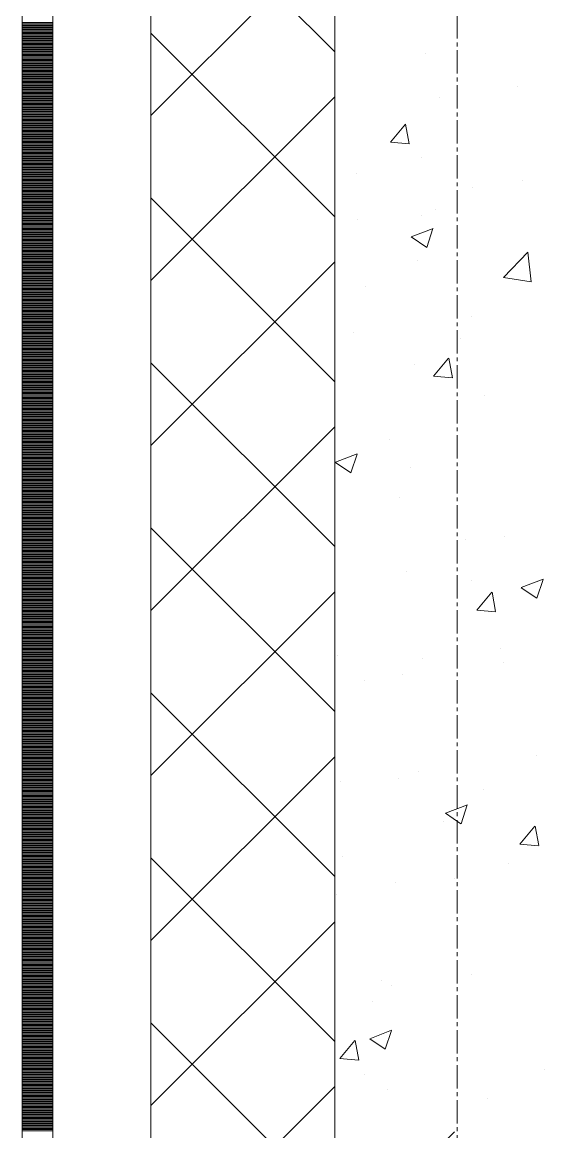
# Model space of a CAD drawing. Header units: millimetres. Extents: x 538266 to 1167394, y 114608 to 637157.
# Drawn here: x 828883 to 829309, y 154113 to 155019 of the extents above; entities that cross this region are included whole.
import ezdxf
from ezdxf.enums import TextEntityAlignment as Align

# ---------------------------------------------------------------- set-up
doc = ezdxf.new("R2010")
doc.units = ezdxf.units.MM
doc.linetypes.add('CENTER2', pattern=[28.575, 19.05, -3.175, 3.175, -3.175])
doc.linetypes.add('DASHED', pattern=[19.05, 12.7, -6.35])
doc.layers.get('Defpoints').update_dxf_attribs({"color": 140})
doc.layers.add('АР_Делит', color=120, linetype='Continuous', lineweight=0, plot=False)
for name, color, linetype, lineweight in [('АР_Стены ПЕНОблок', 52, 'Continuous', 20), ('АР_Тонкая', 254, 'Continuous', 5), ('АР_Утеплитель', 31, 'Continuous', 0), ('АР_Штриховка', 8, 'Continuous', 0)]:
    doc.layers.add(name, color=color, linetype=linetype, lineweight=lineweight)
doc.layers.add('РД_Оси_100', color=7, linetype='Continuous', lineweight=0, true_color=0x525252)
doc.styles.add('style1', font='ARIALN.TTF')

# ---------------------------------------------------------------- blocks, each defined once
blk = doc.blocks.new('2_этаж')
at = {"layer": 'АР_Стены ПЕНОблок', "color": 18, "linetype": 'Continuous', "lineweight": 20, "true_color": 0x000000}
blk.add_line((672773.57, 213213.25), (672773.57, 137013.25), dxfattribs=at)
at = {"layer": 'АР_Тонкая', "color": 18, "linetype": 'Continuous', "lineweight": 5, "true_color": 0x000000}
for p, q in [((672518.57, 213213.25), (672518.57, 137013.25)), ((672543.57, 213213.25), (672543.57, 137013.25)), ((672543.57, 137013.25), (672543.57, 213213.25)), ((672623.57, 137013.25), (672623.57, 213213.25))]:
    blk.add_line(p, q, dxfattribs=at)
at = {"layer": 'АР_Утеплитель', "color": 18, "linetype": 'Continuous', "lineweight": 0, "true_color": 0x000000}
for p, q in [((672623.57, 213213.25), (672623.57, 137013.25)), ((672773.57, 137013.25), (672773.57, 213213.25))]:
    blk.add_line(p, q, dxfattribs=at)
at = {"layer": 'АР_Штриховка', "color": 18, "linetype": 'Continuous', "lineweight": 0, "true_color": 0x000000}
for p, q in [((672773.57, 154995.19), (672623.57, 155145.19)), ((672623.57, 154943.05), (672773.57, 155093.05)), ((672518.57, 155019), (672543.57, 155019)), ((672518.57, 155018), (672543.57, 155018)), ((672518.57, 155017), (672543.57, 155017)), ((672518.57, 155016), (672543.57, 155016)), ((672518.57, 155015), (672543.57, 155015)), ((672518.57, 155014), (672543.57, 155014)), ((672518.57, 155013), (672543.57, 155013)), ((672518.57, 155012), (672543.57, 155012)), ((672518.57, 155011), (672543.57, 155011)), ((672518.57, 155010), (672543.57, 155010)), ((672518.57, 155009), (672543.57, 155009)), ((672518.57, 155008), (672543.57, 155008)), ((672518.57, 155007), (672543.57, 155007)), ((672518.57, 155006), (672543.57, 155006)), ((672518.57, 155005), (672543.57, 155005)), ((672518.57, 155004), (672543.57, 155004)), ((672773.57, 154860.49), (672623.57, 155010.49)), ((672518.57, 155003), (672543.57, 155003)), ((672518.57, 155002), (672543.57, 155002)), ((672518.57, 155001), (672543.57, 155001)), ((672518.57, 155000), (672543.57, 155000)), ((672518.57, 154999), (672543.57, 154999)), ((672518.57, 154998), (672543.57, 154998)), ((672518.57, 154997), (672543.57, 154997)), ((672518.57, 154996), (672543.57, 154996)), ((672518.57, 154995), (672543.57, 154995)), ((672518.57, 154994), (672543.57, 154994)), ((672518.57, 154993), (672543.57, 154993)), ((672518.57, 154992), (672543.57, 154992)), ((672518.57, 154991), (672543.57, 154991)), ((672518.57, 154990), (672543.57, 154990)), ((672518.57, 154989), (672543.57, 154989)), ((672518.57, 154988), (672543.57, 154988)), ((672518.57, 154987), (672543.57, 154987)), ((672518.57, 154986), (672543.57, 154986)), ((672847.56, 154993.67), (672847.56, 154993.67)), ((672518.57, 154985), (672543.57, 154985)), ((672518.57, 154984), (672543.57, 154984)), ((672518.57, 154983), (672543.57, 154983)), ((672518.57, 154982), (672543.57, 154982)), ((672518.57, 154981), (672543.57, 154981)), ((672518.57, 154980), (672543.57, 154980)), ((672518.57, 154979), (672543.57, 154979)), ((672518.57, 154978), (672543.57, 154978)), ((672518.57, 154977), (672543.57, 154977)), ((672518.57, 154976), (672543.57, 154976)), ((672518.57, 154975), (672543.57, 154975)), ((672518.57, 154974), (672543.57, 154974)), ((672518.57, 154973), (672543.57, 154973)), ((672518.57, 154972), (672543.57, 154972)), ((672518.57, 154971), (672543.57, 154971)), ((672518.57, 154970), (672543.57, 154970)), ((672518.57, 154969), (672543.57, 154969)), ((672518.57, 154968), (672543.57, 154968)), ((672518.57, 154967), (672543.57, 154967)), ((672518.57, 154966), (672543.57, 154966)), ((672518.57, 154965), (672543.57, 154965)), ((672518.57, 154964), (672543.57, 154964)), ((672518.57, 154963), (672543.57, 154963)), ((672518.57, 154962), (672543.57, 154962)), ((672518.57, 154961), (672543.57, 154961)), ((672518.57, 154960), (672543.57, 154960)), ((672518.57, 154959), (672543.57, 154959)), ((672518.57, 154958), (672543.57, 154958)), ((672623.57, 154808.35), (672773.57, 154958.35)), ((672859.31, 154958.12), (672859.31, 154958.12)), ((672922.89, 154966.49), (672922.89, 154966.49)), ((672518.57, 154957), (672543.57, 154957)), ((672518.57, 154956), (672543.57, 154956)), ((672518.57, 154955), (672543.57, 154955)), ((672518.57, 154954), (672543.57, 154954)), ((672518.57, 154953), (672543.57, 154953)), ((672518.57, 154952), (672543.57, 154952)), ((672518.57, 154951), (672543.57, 154951)), ((672518.57, 154950), (672543.57, 154950)), ((672518.57, 154949), (672543.57, 154949)), ((672518.57, 154948), (672543.57, 154948)), ((672518.57, 154947), (672543.57, 154947)), ((672518.57, 154946), (672543.57, 154946)), ((672518.57, 154945), (672543.57, 154945)), ((672518.57, 154944), (672543.57, 154944)), ((672518.57, 154943), (672543.57, 154943)), ((672518.57, 154942), (672543.57, 154942)), ((672518.57, 154941), (672543.57, 154941)), ((672518.57, 154940), (672543.57, 154940)), ((672518.57, 154939), (672543.57, 154939)), ((672518.57, 154938), (672543.57, 154938)), ((672518.57, 154937), (672543.57, 154937)), ((672518.57, 154936), (672543.57, 154936)), ((672518.57, 154935), (672543.57, 154935)), ((672518.57, 154934), (672543.57, 154934)), ((672518.57, 154933), (672543.57, 154933)), ((672518.57, 154932), (672543.57, 154932)), ((672518.57, 154931), (672543.57, 154931)), ((672819.04, 154921.4), (672831.28, 154936)), ((672834.39, 154920.1), (672831.45, 154936.02)), ((672518.57, 154930), (672543.57, 154930)), ((672518.57, 154929), (672543.57, 154929)), ((672518.57, 154928), (672543.57, 154928)), ((672518.57, 154927), (672543.57, 154927)), ((672518.57, 154926), (672543.57, 154926)), ((672518.57, 154925), (672543.57, 154925)), ((672518.57, 154924), (672543.57, 154924)), ((672518.57, 154923), (672543.57, 154923)), ((672518.57, 154922), (672543.57, 154922)), ((672518.57, 154921), (672543.57, 154921)), ((672518.57, 154920), (672543.57, 154920)), ((672518.57, 154919), (672543.57, 154919)), ((672518.57, 154918), (672543.57, 154918)), ((672518.57, 154917), (672543.57, 154917)), ((672518.57, 154916), (672543.57, 154916)), ((672518.57, 154915), (672543.57, 154915)), ((672518.57, 154914), (672543.57, 154914)), ((672518.57, 154913), (672543.57, 154913)), ((672819.04, 154921.4), (672834.22, 154920.07)), ((672518.57, 154912), (672543.57, 154912)), ((672518.57, 154911), (672543.57, 154911)), ((672518.57, 154910), (672543.57, 154910)), ((672518.57, 154909), (672543.57, 154909)), ((672518.57, 154908), (672543.57, 154908)), ((672518.57, 154907), (672543.57, 154907)), ((672518.57, 154906), (672543.57, 154906)), ((672518.57, 154905), (672543.57, 154905)), ((672518.57, 154904), (672543.57, 154904)), ((672844.47, 154909.11), (672844.47, 154909.11)), ((672518.57, 154903), (672543.57, 154903)), ((672518.57, 154902), (672543.57, 154902)), ((672518.57, 154901), (672543.57, 154901)), ((672518.57, 154900), (672543.57, 154900)), ((672518.57, 154899), (672543.57, 154899)), ((672518.57, 154898), (672543.57, 154898)), ((672518.57, 154897), (672543.57, 154897)), ((672518.57, 154896), (672543.57, 154896)), ((672518.57, 154895), (672543.57, 154895)), ((672791.03, 154895.58), (672791.03, 154895.58)), ((672518.57, 154894), (672543.57, 154894)), ((672518.57, 154893), (672543.57, 154893)), ((672518.57, 154892), (672543.57, 154892)), ((672518.57, 154891), (672543.57, 154891)), ((672518.57, 154890), (672543.57, 154890)), ((672518.57, 154889), (672543.57, 154889)), ((672518.57, 154888), (672543.57, 154888)), ((672518.57, 154887), (672543.57, 154887)), ((672518.57, 154886), (672543.57, 154886)), ((672926.62, 154889.85), (672926.62, 154889.85)), ((672518.57, 154885), (672543.57, 154885)), ((672518.57, 154884), (672543.57, 154884)), ((672518.57, 154883), (672543.57, 154883)), ((672518.57, 154882), (672543.57, 154882)), ((672518.57, 154881), (672543.57, 154881)), ((672518.57, 154880), (672543.57, 154880)), ((672518.57, 154879), (672543.57, 154879)), ((672518.57, 154878), (672543.57, 154878)), ((672518.57, 154877), (672543.57, 154877)), ((672886.3, 154884.7), (672886.3, 154884.7)), ((672518.57, 154876), (672543.57, 154876)), ((672518.57, 154875), (672543.57, 154875)), ((672518.57, 154874), (672543.57, 154874)), ((672518.57, 154873), (672543.57, 154873)), ((672518.57, 154872), (672543.57, 154872)), ((672518.57, 154871), (672543.57, 154871)), ((672518.57, 154870), (672543.57, 154870)), ((672518.57, 154869), (672543.57, 154869)), ((672518.57, 154868), (672543.57, 154868)), ((672773.57, 154725.78), (672623.57, 154875.78)), ((672518.57, 154867), (672543.57, 154867)), ((672518.57, 154866), (672543.57, 154866)), ((672518.57, 154865), (672543.57, 154865)), ((672518.57, 154864), (672543.57, 154864)), ((672518.57, 154863), (672543.57, 154863)), ((672518.57, 154862), (672543.57, 154862)), ((672518.57, 154861), (672543.57, 154861)), ((672518.57, 154860), (672543.57, 154860)), ((672518.57, 154859), (672543.57, 154859)), ((672844.59, 154861.46), (672844.59, 154861.46)), ((672856.07, 154866.31), (672856.07, 154866.31)), ((672518.57, 154858), (672543.57, 154858)), ((672518.57, 154857), (672543.57, 154857)), ((672518.57, 154856), (672543.57, 154856)), ((672518.57, 154855), (672543.57, 154855)), ((672518.57, 154854), (672543.57, 154854)), ((672518.57, 154853), (672543.57, 154853)), ((672518.57, 154852), (672543.57, 154852)), ((672518.57, 154851), (672543.57, 154851)), ((672518.57, 154850), (672543.57, 154850)), ((672792.49, 154857.94), (672792.49, 154857.94)), ((672836.04, 154844.13), (672853.83, 154850.95)), ((672848.63, 154835.47), (672853.78, 154850.82)), ((672518.57, 154849), (672543.57, 154849)), ((672518.57, 154848), (672543.57, 154848)), ((672518.57, 154847), (672543.57, 154847)), ((672518.57, 154846), (672543.57, 154846)), ((672518.57, 154845), (672543.57, 154845)), ((672518.57, 154844), (672543.57, 154844)), ((672518.57, 154843), (672543.57, 154843)), ((672518.57, 154842), (672543.57, 154842)), ((672518.57, 154841), (672543.57, 154841)), ((672835.99, 154844), (672848.62, 154835.48)), ((672518.57, 154840), (672543.57, 154840)), ((672518.57, 154839), (672543.57, 154839)), ((672518.57, 154838), (672543.57, 154838)), ((672518.57, 154837), (672543.57, 154837)), ((672518.57, 154836), (672543.57, 154836)), ((672518.57, 154835), (672543.57, 154835)), ((672518.57, 154834), (672543.57, 154834)), ((672518.57, 154833), (672543.57, 154833)), ((672518.57, 154832), (672543.57, 154832)), ((672911.38, 154810.81), (672931.16, 154831.43)), ((672934.02, 154807.31), (672931.21, 154831.44)), ((672518.57, 154831), (672543.57, 154831)), ((672518.57, 154830), (672543.57, 154830)), ((672518.57, 154829), (672543.57, 154829)), ((672518.57, 154828), (672543.57, 154828)), ((672518.57, 154827), (672543.57, 154827)), ((672518.57, 154826), (672543.57, 154826)), ((672518.57, 154825), (672543.57, 154825)), ((672518.57, 154824), (672543.57, 154824)), ((672518.57, 154823), (672543.57, 154823)), ((672518.57, 154822), (672543.57, 154822)), ((672623.57, 154673.65), (672773.57, 154823.65)), ((672841.38, 154824.56), (672841.38, 154824.56)), ((672518.57, 154821), (672543.57, 154821)), ((672518.57, 154820), (672543.57, 154820)), ((672518.57, 154819), (672543.57, 154819)), ((672518.57, 154818), (672543.57, 154818)), ((672518.57, 154817), (672543.57, 154817)), ((672518.57, 154816), (672543.57, 154816)), ((672518.57, 154815), (672543.57, 154815)), ((672518.57, 154814), (672543.57, 154814)), ((672518.57, 154813), (672543.57, 154813)), ((672518.57, 154812), (672543.57, 154812)), ((672518.57, 154811), (672543.57, 154811)), ((672518.57, 154810), (672543.57, 154810)), ((672518.57, 154809), (672543.57, 154809)), ((672518.57, 154808), (672543.57, 154808)), ((672518.57, 154807), (672543.57, 154807)), ((672518.57, 154806), (672543.57, 154806)), ((672518.57, 154805), (672543.57, 154805)), ((672518.57, 154804), (672543.57, 154804)), ((672911.42, 154810.73), (672934.01, 154807.23)), ((672518.57, 154803), (672543.57, 154803)), ((672518.57, 154802), (672543.57, 154802)), ((672518.57, 154801), (672543.57, 154801)), ((672518.57, 154800), (672543.57, 154800)), ((672518.57, 154799), (672543.57, 154799)), ((672518.57, 154798), (672543.57, 154798)), ((672518.57, 154797), (672543.57, 154797)), ((672518.57, 154796), (672543.57, 154796)), ((672518.57, 154795), (672543.57, 154795)), ((672799.03, 154803.5), (672799.03, 154803.5)), ((672518.57, 154794), (672543.57, 154794)), ((672518.57, 154793), (672543.57, 154793)), ((672518.57, 154792), (672543.57, 154792)), ((672518.57, 154791), (672543.57, 154791)), ((672518.57, 154790), (672543.57, 154790)), ((672518.57, 154789), (672543.57, 154789)), ((672518.57, 154788), (672543.57, 154788)), ((672518.57, 154787), (672543.57, 154787)), ((672518.57, 154786), (672543.57, 154786)), ((672518.57, 154785), (672543.57, 154785)), ((672518.57, 154784), (672543.57, 154784)), ((672518.57, 154783), (672543.57, 154783)), ((672518.57, 154782), (672543.57, 154782)), ((672518.57, 154781), (672543.57, 154781)), ((672518.57, 154780), (672543.57, 154780)), ((672518.57, 154779), (672543.57, 154779)), ((672518.57, 154778), (672543.57, 154778)), ((672518.57, 154777), (672543.57, 154777)), ((672885.45, 154778.79), (672885.45, 154778.79)), ((672518.57, 154776), (672543.57, 154776)), ((672518.57, 154775), (672543.57, 154775)), ((672518.57, 154774), (672543.57, 154774)), ((672518.57, 154773), (672543.57, 154773)), ((672518.57, 154772), (672543.57, 154772)), ((672518.57, 154771), (672543.57, 154771)), ((672518.57, 154770), (672543.57, 154770)), ((672518.57, 154769), (672543.57, 154769)), ((672518.57, 154768), (672543.57, 154768)), ((672518.57, 154767), (672543.57, 154767)), ((672518.57, 154766), (672543.57, 154766)), ((672518.57, 154765), (672543.57, 154765)), ((672518.57, 154764), (672543.57, 154764)), ((672518.57, 154763), (672543.57, 154763)), ((672518.57, 154762), (672543.57, 154762)), ((672518.57, 154761), (672543.57, 154761)), ((672518.57, 154760), (672543.57, 154760)), ((672518.57, 154759), (672543.57, 154759)), ((672789.25, 154766.13), (672789.25, 154766.13)), ((672876.09, 154760.74), (672876.09, 154760.74)), ((672518.57, 154758), (672543.57, 154758)), ((672518.57, 154757), (672543.57, 154757)), ((672518.57, 154756), (672543.57, 154756)), ((672518.57, 154755), (672543.57, 154755)), ((672518.57, 154754), (672543.57, 154754)), ((672518.57, 154753), (672543.57, 154753)), ((672518.57, 154752), (672543.57, 154752)), ((672518.57, 154751), (672543.57, 154751)), ((672518.57, 154750), (672543.57, 154750)), ((672518.57, 154749), (672543.57, 154749)), ((672518.57, 154748), (672543.57, 154748)), ((672518.57, 154747), (672543.57, 154747)), ((672518.57, 154746), (672543.57, 154746)), ((672518.57, 154745), (672543.57, 154745)), ((672518.57, 154744), (672543.57, 154744)), ((672518.57, 154743), (672543.57, 154743)), ((672518.57, 154742), (672543.57, 154742)), ((672518.57, 154741), (672543.57, 154741)), ((672773.57, 154591.08), (672623.57, 154741.08)), ((672854.28, 154730.35), (672866.53, 154744.94)), ((672869.63, 154729.04), (672866.7, 154744.97)), ((672518.57, 154740), (672543.57, 154740)), ((672518.57, 154739), (672543.57, 154739)), ((672518.57, 154738), (672543.57, 154738)), ((672518.57, 154737), (672543.57, 154737)), ((672518.57, 154736), (672543.57, 154736)), ((672518.57, 154735), (672543.57, 154735)), ((672518.57, 154734), (672543.57, 154734)), ((672518.57, 154733), (672543.57, 154733)), ((672518.57, 154732), (672543.57, 154732)), ((672838.29, 154740), (672838.29, 154740)), ((672518.57, 154731), (672543.57, 154731)), ((672518.57, 154730), (672543.57, 154730)), ((672518.57, 154729), (672543.57, 154729)), ((672518.57, 154728), (672543.57, 154728)), ((672518.57, 154727), (672543.57, 154727)), ((672518.57, 154726), (672543.57, 154726)), ((672518.57, 154725), (672543.57, 154725)), ((672518.57, 154724), (672543.57, 154724)), ((672518.57, 154723), (672543.57, 154723)), ((672854.28, 154730.34), (672869.46, 154729.01)), ((672518.57, 154722), (672543.57, 154722)), ((672518.57, 154721), (672543.57, 154721)), ((672518.57, 154720), (672543.57, 154720)), ((672518.57, 154719), (672543.57, 154719)), ((672518.57, 154718), (672543.57, 154718)), ((672518.57, 154717), (672543.57, 154717)), ((672518.57, 154716), (672543.57, 154716)), ((672518.57, 154715), (672543.57, 154715)), ((672518.57, 154714), (672543.57, 154714)), ((672896.04, 154714.61), (672896.04, 154714.61)), ((672518.57, 154713), (672543.57, 154713)), ((672518.57, 154712), (672543.57, 154712)), ((672518.57, 154711), (672543.57, 154711)), ((672518.57, 154710), (672543.57, 154710)), ((672518.57, 154709), (672543.57, 154709)), ((672518.57, 154708), (672543.57, 154708)), ((672518.57, 154707), (672543.57, 154707)), ((672518.57, 154706), (672543.57, 154706)), ((672518.57, 154705), (672543.57, 154705)), ((672518.57, 154704), (672543.57, 154704)), ((672518.57, 154703), (672543.57, 154703)), ((672518.57, 154702), (672543.57, 154702)), ((672518.57, 154701), (672543.57, 154701)), ((672518.57, 154700), (672543.57, 154700)), ((672518.57, 154699), (672543.57, 154699)), ((672518.57, 154698), (672543.57, 154698)), ((672518.57, 154697), (672543.57, 154697)), ((672518.57, 154696), (672543.57, 154696)), ((672518.57, 154695), (672543.57, 154695)), ((672518.57, 154694), (672543.57, 154694)), ((672518.57, 154693), (672543.57, 154693)), ((672518.57, 154692), (672543.57, 154692)), ((672518.57, 154691), (672543.57, 154691)), ((672518.57, 154690), (672543.57, 154690)), ((672518.57, 154689), (672543.57, 154689)), ((672518.57, 154688), (672543.57, 154688)), ((672518.57, 154687), (672543.57, 154687)), ((672623.57, 154538.94), (672773.57, 154688.94)), ((672518.57, 154686), (672543.57, 154686)), ((672518.57, 154685), (672543.57, 154685)), ((672518.57, 154684), (672543.57, 154684)), ((672518.57, 154683), (672543.57, 154683)), ((672518.57, 154682), (672543.57, 154682)), ((672518.57, 154681), (672543.57, 154681)), ((672518.57, 154680), (672543.57, 154680)), ((672518.57, 154679), (672543.57, 154679)), ((672518.57, 154678), (672543.57, 154678)), ((672518.57, 154677), (672543.57, 154677)), ((672818.63, 154678.61), (672818.63, 154678.61)), ((672518.57, 154676), (672543.57, 154676)), ((672518.57, 154675), (672543.57, 154675)), ((672518.57, 154674), (672543.57, 154674)), ((672518.57, 154673), (672543.57, 154673)), ((672518.57, 154672), (672543.57, 154672)), ((672518.57, 154671), (672543.57, 154671)), ((672518.57, 154670), (672543.57, 154670)), ((672518.57, 154669), (672543.57, 154669)), ((672518.57, 154668), (672543.57, 154668)), ((672518.57, 154667), (672543.57, 154667)), ((672518.57, 154666), (672543.57, 154666)), ((672518.57, 154665), (672543.57, 154665)), ((672518.57, 154664), (672543.57, 154664)), ((672518.57, 154663), (672543.57, 154663)), ((672518.57, 154662), (672543.57, 154662)), ((672518.57, 154661), (672543.57, 154661)), ((672518.57, 154660), (672543.57, 154660)), ((672518.57, 154659), (672543.57, 154659)), ((672774.18, 154659.81), (672786.82, 154651.29)), ((672774.24, 154659.94), (672792.03, 154666.77)), ((672786.83, 154651.28), (672791.98, 154666.63)), ((672518.57, 154658), (672543.57, 154658)), ((672518.57, 154657), (672543.57, 154657)), ((672518.57, 154656), (672543.57, 154656)), ((672518.57, 154655), (672543.57, 154655)), ((672518.57, 154654), (672543.57, 154654)), ((672518.57, 154653), (672543.57, 154653)), ((672518.57, 154652), (672543.57, 154652)), ((672518.57, 154651), (672543.57, 154651)), ((672518.57, 154650), (672543.57, 154650)), ((672835.2, 154655.45), (672835.2, 154655.45)), ((672518.57, 154649), (672543.57, 154649)), ((672518.57, 154648), (672543.57, 154648)), ((672518.57, 154647), (672543.57, 154647)), ((672518.57, 154646), (672543.57, 154646)), ((672518.57, 154645), (672543.57, 154645)), ((672518.57, 154644), (672543.57, 154644)), ((672518.57, 154643), (672543.57, 154643)), ((672518.57, 154642), (672543.57, 154642)), ((672518.57, 154641), (672543.57, 154641)), ((672518.57, 154640), (672543.57, 154640)), ((672518.57, 154639), (672543.57, 154639)), ((672518.57, 154638), (672543.57, 154638)), ((672518.57, 154637), (672543.57, 154637)), ((672518.57, 154636), (672543.57, 154636)), ((672518.57, 154635), (672543.57, 154635)), ((672518.57, 154634), (672543.57, 154634)), ((672518.57, 154633), (672543.57, 154633)), ((672518.57, 154632), (672543.57, 154632)), ((672518.57, 154631), (672543.57, 154631)), ((672518.57, 154630), (672543.57, 154630)), ((672518.57, 154629), (672543.57, 154629)), ((672518.57, 154628), (672543.57, 154628)), ((672518.57, 154627), (672543.57, 154627)), ((672518.57, 154626), (672543.57, 154626)), ((672518.57, 154625), (672543.57, 154625)), ((672518.57, 154624), (672543.57, 154624)), ((672518.57, 154623), (672543.57, 154623)), ((672826.63, 154630.95), (672826.63, 154630.95)), ((672518.57, 154622), (672543.57, 154622)), ((672518.57, 154621), (672543.57, 154621)), ((672518.57, 154620), (672543.57, 154620)), ((672518.57, 154619), (672543.57, 154619)), ((672518.57, 154618), (672543.57, 154618)), ((672518.57, 154617), (672543.57, 154617)), ((672518.57, 154616), (672543.57, 154616)), ((672518.57, 154615), (672543.57, 154615)), ((672518.57, 154614), (672543.57, 154614)), ((672518.57, 154613), (672543.57, 154613)), ((672518.57, 154612), (672543.57, 154612)), ((672518.57, 154611), (672543.57, 154611)), ((672518.57, 154610), (672543.57, 154610)), ((672518.57, 154609), (672543.57, 154609)), ((672518.57, 154608), (672543.57, 154608)), ((672518.57, 154607), (672543.57, 154607)), ((672518.57, 154606), (672543.57, 154606)), ((672518.57, 154605), (672543.57, 154605)), ((672773.57, 154456.38), (672623.57, 154606.38)), ((672518.57, 154604), (672543.57, 154604)), ((672518.57, 154603), (672543.57, 154603)), ((672518.57, 154602), (672543.57, 154602)), ((672518.57, 154601), (672543.57, 154601)), ((672518.57, 154600), (672543.57, 154600)), ((672518.57, 154599), (672543.57, 154599)), ((672518.57, 154598), (672543.57, 154598)), ((672518.57, 154597), (672543.57, 154597)), ((672518.57, 154596), (672543.57, 154596)), ((672880.18, 154596.83), (672880.18, 154596.83)), ((672912.23, 154599.55), (672912.23, 154599.55)), ((672518.57, 154595), (672543.57, 154595)), ((672518.57, 154594), (672543.57, 154594)), ((672518.57, 154593), (672543.57, 154593)), ((672518.57, 154592), (672543.57, 154592)), ((672518.57, 154591), (672543.57, 154591)), ((672518.57, 154590), (672543.57, 154590)), ((672518.57, 154589), (672543.57, 154589)), ((672518.57, 154588), (672543.57, 154588)), ((672518.57, 154587), (672543.57, 154587)), ((672518.57, 154586), (672543.57, 154586)), ((672518.57, 154585), (672543.57, 154585)), ((672518.57, 154584), (672543.57, 154584)), ((672518.57, 154583), (672543.57, 154583)), ((672518.57, 154582), (672543.57, 154582)), ((672518.57, 154581), (672543.57, 154581)), ((672518.57, 154580), (672543.57, 154580)), ((672518.57, 154579), (672543.57, 154579)), ((672518.57, 154578), (672543.57, 154578)), ((672518.57, 154577), (672543.57, 154577)), ((672518.57, 154576), (672543.57, 154576)), ((672518.57, 154575), (672543.57, 154575)), ((672518.57, 154574), (672543.57, 154574)), ((672518.57, 154573), (672543.57, 154573)), ((672518.57, 154572), (672543.57, 154572)), ((672518.57, 154571), (672543.57, 154571)), ((672518.57, 154570), (672543.57, 154570)), ((672518.57, 154569), (672543.57, 154569)), ((672832.11, 154570.89), (672832.11, 154570.89)), ((672518.57, 154568), (672543.57, 154568)), ((672518.57, 154567), (672543.57, 154567)), ((672518.57, 154566), (672543.57, 154566)), ((672518.57, 154565), (672543.57, 154565)), ((672518.57, 154564), (672543.57, 154564)), ((672518.57, 154563), (672543.57, 154563)), ((672518.57, 154562), (672543.57, 154562)), ((672518.57, 154561), (672543.57, 154561)), ((672518.57, 154560), (672543.57, 154560)), ((672885.55, 154563.06), (672885.55, 154563.06)), ((672925.86, 154557.67), (672943.64, 154564.5)), ((672938.44, 154549.02), (672943.59, 154564.37)), ((672518.57, 154559), (672543.57, 154559)), ((672518.57, 154558), (672543.57, 154558)), ((672518.57, 154557), (672543.57, 154557)), ((672518.57, 154556), (672543.57, 154556)), ((672518.57, 154555), (672543.57, 154555)), ((672518.57, 154554), (672543.57, 154554)), ((672518.57, 154553), (672543.57, 154553)), ((672518.57, 154552), (672543.57, 154552)), ((672518.57, 154551), (672543.57, 154551)), ((672623.57, 154404.24), (672773.57, 154554.24)), ((672889.53, 154539.29), (672901.77, 154553.88)), ((672904.88, 154537.99), (672901.94, 154553.91)), ((672925.8, 154557.54), (672938.43, 154549.02)), ((672518.57, 154550), (672543.57, 154550)), ((672518.57, 154549), (672543.57, 154549)), ((672518.57, 154548), (672543.57, 154548)), ((672518.57, 154547), (672543.57, 154547)), ((672518.57, 154546), (672543.57, 154546)), ((672518.57, 154545), (672543.57, 154545)), ((672518.57, 154544), (672543.57, 154544)), ((672518.57, 154543), (672543.57, 154543)), ((672518.57, 154542), (672543.57, 154542)), ((672518.57, 154541), (672543.57, 154541)), ((672518.57, 154540), (672543.57, 154540)), ((672518.57, 154539), (672543.57, 154539)), ((672518.57, 154538), (672543.57, 154538)), ((672518.57, 154537), (672543.57, 154537)), ((672518.57, 154536), (672543.57, 154536)), ((672518.57, 154535), (672543.57, 154535)), ((672518.57, 154534), (672543.57, 154534)), ((672518.57, 154533), (672543.57, 154533)), ((672889.53, 154539.28), (672904.71, 154537.96)), ((672518.57, 154532), (672543.57, 154532)), ((672518.57, 154531), (672543.57, 154531)), ((672518.57, 154530), (672543.57, 154530)), ((672518.57, 154529), (672543.57, 154529)), ((672518.57, 154528), (672543.57, 154528)), ((672518.57, 154527), (672543.57, 154527)), ((672518.57, 154526), (672543.57, 154526)), ((672518.57, 154525), (672543.57, 154525)), ((672518.57, 154524), (672543.57, 154524)), ((672518.57, 154523), (672543.57, 154523)), ((672518.57, 154522), (672543.57, 154522)), ((672518.57, 154521), (672543.57, 154521)), ((672518.57, 154520), (672543.57, 154520)), ((672518.57, 154519), (672543.57, 154519)), ((672518.57, 154518), (672543.57, 154518)), ((672518.57, 154517), (672543.57, 154517)), ((672518.57, 154516), (672543.57, 154516)), ((672518.57, 154515), (672543.57, 154515)), ((672518.57, 154514), (672543.57, 154514)), ((672518.57, 154513), (672543.57, 154513)), ((672518.57, 154512), (672543.57, 154512)), ((672518.57, 154511), (672543.57, 154511)), ((672518.57, 154510), (672543.57, 154510)), ((672518.57, 154509), (672543.57, 154509)), ((672518.57, 154508), (672543.57, 154508)), ((672518.57, 154507), (672543.57, 154507)), ((672518.57, 154506), (672543.57, 154506)), ((672518.57, 154505), (672543.57, 154505)), ((672908.99, 154507.74), (672908.99, 154507.74)), ((672518.57, 154504), (672543.57, 154504)), ((672518.57, 154503), (672543.57, 154503)), ((672518.57, 154502), (672543.57, 154502)), ((672518.57, 154501), (672543.57, 154501)), ((672518.57, 154500), (672543.57, 154500)), ((672518.57, 154499), (672543.57, 154499)), ((672518.57, 154498), (672543.57, 154498)), ((672518.57, 154497), (672543.57, 154497)), ((672518.57, 154496), (672543.57, 154496)), ((672776.1, 154501.84), (672776.1, 154501.84)), ((672845.41, 154499.37), (672845.41, 154499.37)), ((672911.69, 154496.11), (672911.69, 154496.11)), ((672518.57, 154495), (672543.57, 154495)), ((672518.57, 154494), (672543.57, 154494)), ((672518.57, 154493), (672543.57, 154493)), ((672518.57, 154492), (672543.57, 154492)), ((672518.57, 154491), (672543.57, 154491)), ((672518.57, 154490), (672543.57, 154490)), ((672518.57, 154489), (672543.57, 154489)), ((672518.57, 154488), (672543.57, 154488)), ((672518.57, 154487), (672543.57, 154487)), ((672518.57, 154486), (672543.57, 154486)), ((672518.57, 154485), (672543.57, 154485)), ((672518.57, 154484), (672543.57, 154484)), ((672518.57, 154483), (672543.57, 154483)), ((672518.57, 154482), (672543.57, 154482)), ((672518.57, 154481), (672543.57, 154481)), ((672518.57, 154480), (672543.57, 154480)), ((672518.57, 154479), (672543.57, 154479)), ((672518.57, 154478), (672543.57, 154478)), ((672798.28, 154481.86), (672798.28, 154481.86)), ((672829.02, 154486.34), (672829.02, 154486.34)), ((672518.57, 154477), (672543.57, 154477)), ((672518.57, 154476), (672543.57, 154476)), ((672518.57, 154475), (672543.57, 154475)), ((672518.57, 154474), (672543.57, 154474)), ((672518.57, 154473), (672543.57, 154473)), ((672518.57, 154472), (672543.57, 154472)), ((672518.57, 154471), (672543.57, 154471)), ((672518.57, 154470), (672543.57, 154470)), ((672518.57, 154469), (672543.57, 154469)), ((672773.57, 154321.67), (672623.57, 154471.67)), ((672518.57, 154468), (672543.57, 154468)), ((672518.57, 154467), (672543.57, 154467)), ((672518.57, 154466), (672543.57, 154466)), ((672518.57, 154465), (672543.57, 154465)), ((672518.57, 154464), (672543.57, 154464)), ((672518.57, 154463), (672543.57, 154463)), ((672518.57, 154462), (672543.57, 154462)), ((672518.57, 154461), (672543.57, 154461)), ((672518.57, 154460), (672543.57, 154460)), ((672518.57, 154459), (672543.57, 154459)), ((672518.57, 154458), (672543.57, 154458)), ((672518.57, 154457), (672543.57, 154457)), ((672518.57, 154456), (672543.57, 154456)), ((672518.57, 154455), (672543.57, 154455)), ((672518.57, 154454), (672543.57, 154454)), ((672518.57, 154453), (672543.57, 154453)), ((672518.57, 154452), (672543.57, 154452)), ((672518.57, 154451), (672543.57, 154451)), ((672518.57, 154450), (672543.57, 154450)), ((672518.57, 154449), (672543.57, 154449)), ((672518.57, 154448), (672543.57, 154448)), ((672518.57, 154447), (672543.57, 154447)), ((672518.57, 154446), (672543.57, 154446)), ((672518.57, 154445), (672543.57, 154445)), ((672518.57, 154444), (672543.57, 154444)), ((672518.57, 154443), (672543.57, 154443)), ((672518.57, 154442), (672543.57, 154442)), ((672518.57, 154441), (672543.57, 154441)), ((672518.57, 154440), (672543.57, 154440)), ((672518.57, 154439), (672543.57, 154439)), ((672518.57, 154438), (672543.57, 154438)), ((672518.57, 154437), (672543.57, 154437)), ((672518.57, 154436), (672543.57, 154436)), ((672518.57, 154435), (672543.57, 154435)), ((672518.57, 154434), (672543.57, 154434)), ((672518.57, 154433), (672543.57, 154433)), ((672518.57, 154432), (672543.57, 154432)), ((672518.57, 154431), (672543.57, 154431)), ((672518.57, 154430), (672543.57, 154430)), ((672518.57, 154429), (672543.57, 154429)), ((672518.57, 154428), (672543.57, 154428)), ((672518.57, 154427), (672543.57, 154427)), ((672518.57, 154426), (672543.57, 154426)), ((672518.57, 154425), (672543.57, 154425)), ((672518.57, 154424), (672543.57, 154424)), ((672518.57, 154423), (672543.57, 154423)), ((672518.57, 154422), (672543.57, 154422)), ((672518.57, 154421), (672543.57, 154421)), ((672518.57, 154420), (672543.57, 154420)), ((672518.57, 154419), (672543.57, 154419)), ((672518.57, 154418), (672543.57, 154418)), ((672518.57, 154417), (672543.57, 154417)), ((672518.57, 154416), (672543.57, 154416)), ((672518.57, 154415), (672543.57, 154415)), ((672623.57, 154269.53), (672773.57, 154419.53)), ((672938.37, 154420.23), (672938.37, 154420.23)), ((672518.57, 154414), (672543.57, 154414)), ((672518.57, 154413), (672543.57, 154413)), ((672518.57, 154412), (672543.57, 154412)), ((672518.57, 154411), (672543.57, 154411)), ((672518.57, 154410), (672543.57, 154410)), ((672518.57, 154409), (672543.57, 154409)), ((672518.57, 154408), (672543.57, 154408)), ((672518.57, 154407), (672543.57, 154407)), ((672518.57, 154406), (672543.57, 154406)), ((672842.17, 154407.56), (672842.17, 154407.56)), ((672518.57, 154405), (672543.57, 154405)), ((672518.57, 154404), (672543.57, 154404)), ((672518.57, 154403), (672543.57, 154403)), ((672518.57, 154402), (672543.57, 154402)), ((672518.57, 154401), (672543.57, 154401)), ((672518.57, 154400), (672543.57, 154400)), ((672518.57, 154399), (672543.57, 154399)), ((672518.57, 154398), (672543.57, 154398)), ((672518.57, 154397), (672543.57, 154397)), ((672778.59, 154399.19), (672778.59, 154399.19)), ((672825.94, 154401.78), (672825.94, 154401.78)), ((672518.57, 154396), (672543.57, 154396)), ((672518.57, 154395), (672543.57, 154395)), ((672518.57, 154394), (672543.57, 154394)), ((672518.57, 154393), (672543.57, 154393)), ((672518.57, 154392), (672543.57, 154392)), ((672518.57, 154391), (672543.57, 154391)), ((672518.57, 154390), (672543.57, 154390)), ((672518.57, 154389), (672543.57, 154389)), ((672518.57, 154388), (672543.57, 154388)), ((672895.29, 154392.97), (672895.29, 154392.97)), ((672518.57, 154387), (672543.57, 154387)), ((672518.57, 154386), (672543.57, 154386)), ((672518.57, 154385), (672543.57, 154385)), ((672518.57, 154384), (672543.57, 154384)), ((672518.57, 154383), (672543.57, 154383)), ((672518.57, 154382), (672543.57, 154382)), ((672518.57, 154381), (672543.57, 154381)), ((672518.57, 154380), (672543.57, 154380)), ((672518.57, 154379), (672543.57, 154379)), ((672518.57, 154378), (672543.57, 154378)), ((672864.05, 154373.49), (672881.84, 154380.31)), ((672876.64, 154364.83), (672881.79, 154380.18)), ((672518.57, 154377), (672543.57, 154377)), ((672518.57, 154376), (672543.57, 154376)), ((672518.57, 154375), (672543.57, 154375)), ((672518.57, 154374), (672543.57, 154374)), ((672518.57, 154373), (672543.57, 154373)), ((672518.57, 154372), (672543.57, 154372)), ((672518.57, 154371), (672543.57, 154371)), ((672518.57, 154370), (672543.57, 154370)), ((672518.57, 154369), (672543.57, 154369)), ((672864, 154373.36), (672876.63, 154364.83)), ((672518.57, 154368), (672543.57, 154368)), ((672518.57, 154367), (672543.57, 154367)), ((672518.57, 154366), (672543.57, 154366)), ((672518.57, 154365), (672543.57, 154365)), ((672518.57, 154364), (672543.57, 154364)), ((672518.57, 154363), (672543.57, 154363)), ((672518.57, 154362), (672543.57, 154362)), ((672518.57, 154361), (672543.57, 154361)), ((672518.57, 154360), (672543.57, 154360)), ((672862.22, 154366.32), (672862.22, 154366.32)), ((672924.77, 154348.23), (672937.01, 154362.82)), ((672940.12, 154346.93), (672937.18, 154362.85)), ((672518.57, 154359), (672543.57, 154359)), ((672518.57, 154358), (672543.57, 154358)), ((672518.57, 154357), (672543.57, 154357)), ((672518.57, 154356), (672543.57, 154356)), ((672518.57, 154355), (672543.57, 154355)), ((672518.57, 154354), (672543.57, 154354)), ((672518.57, 154353), (672543.57, 154353)), ((672518.57, 154352), (672543.57, 154352)), ((672518.57, 154351), (672543.57, 154351)), ((672518.57, 154350), (672543.57, 154350)), ((672518.57, 154349), (672543.57, 154349)), ((672518.57, 154348), (672543.57, 154348)), ((672518.57, 154347), (672543.57, 154347)), ((672518.57, 154346), (672543.57, 154346)), ((672518.57, 154345), (672543.57, 154345)), ((672518.57, 154344), (672543.57, 154344)), ((672518.57, 154343), (672543.57, 154343)), ((672518.57, 154342), (672543.57, 154342)), ((672924.77, 154348.23), (672939.95, 154346.9)), ((672518.57, 154341), (672543.57, 154341)), ((672518.57, 154340), (672543.57, 154340)), ((672518.57, 154339), (672543.57, 154339)), ((672518.57, 154338), (672543.57, 154338)), ((672518.57, 154337), (672543.57, 154337)), ((672518.57, 154336), (672543.57, 154336)), ((672518.57, 154335), (672543.57, 154335)), ((672518.57, 154334), (672543.57, 154334)), ((672518.57, 154333), (672543.57, 154333)), ((672773.57, 154186.97), (672623.57, 154336.97)), ((672780.19, 154337.93), (672780.19, 154337.93)), ((672518.57, 154332), (672543.57, 154332)), ((672518.57, 154331), (672543.57, 154331)), ((672518.57, 154330), (672543.57, 154330)), ((672518.57, 154329), (672543.57, 154329)), ((672518.57, 154328), (672543.57, 154328)), ((672518.57, 154327), (672543.57, 154327)), ((672518.57, 154326), (672543.57, 154326)), ((672518.57, 154325), (672543.57, 154325)), ((672518.57, 154324), (672543.57, 154324)), ((672915.78, 154332.2), (672915.78, 154332.2)), ((672518.57, 154323), (672543.57, 154323)), ((672518.57, 154322), (672543.57, 154322)), ((672518.57, 154321), (672543.57, 154321)), ((672518.57, 154320), (672543.57, 154320)), ((672518.57, 154319), (672543.57, 154319)), ((672518.57, 154318), (672543.57, 154318)), ((672518.57, 154317), (672543.57, 154317)), ((672518.57, 154316), (672543.57, 154316)), ((672518.57, 154315), (672543.57, 154315)), ((672822.85, 154317.23), (672822.85, 154317.23)), ((672871.55, 154320.05), (672871.55, 154320.05)), ((672518.57, 154314), (672543.57, 154314)), ((672518.57, 154313), (672543.57, 154313)), ((672518.57, 154312), (672543.57, 154312)), ((672518.57, 154311), (672543.57, 154311)), ((672518.57, 154310), (672543.57, 154310)), ((672518.57, 154309), (672543.57, 154309)), ((672518.57, 154308), (672543.57, 154308)), ((672518.57, 154307), (672543.57, 154307)), ((672518.57, 154306), (672543.57, 154306)), ((672775.35, 154307.38), (672775.35, 154307.38)), ((672518.57, 154305), (672543.57, 154305)), ((672518.57, 154304), (672543.57, 154304)), ((672518.57, 154303), (672543.57, 154303)), ((672518.57, 154302), (672543.57, 154302)), ((672518.57, 154301), (672543.57, 154301)), ((672518.57, 154300), (672543.57, 154300)), ((672518.57, 154299), (672543.57, 154299)), ((672518.57, 154298), (672543.57, 154298)), ((672518.57, 154297), (672543.57, 154297)), ((672518.57, 154296), (672543.57, 154296)), ((672518.57, 154295), (672543.57, 154295)), ((672518.57, 154294), (672543.57, 154294)), ((672518.57, 154293), (672543.57, 154293)), ((672518.57, 154292), (672543.57, 154292)), ((672518.57, 154291), (672543.57, 154291)), ((672518.57, 154290), (672543.57, 154290)), ((672518.57, 154289), (672543.57, 154289)), ((672518.57, 154288), (672543.57, 154288)), ((672518.57, 154287), (672543.57, 154287)), ((672518.57, 154286), (672543.57, 154286)), ((672518.57, 154285), (672543.57, 154285)), ((672518.57, 154284), (672543.57, 154284)), ((672518.57, 154283), (672543.57, 154283)), ((672518.57, 154282), (672543.57, 154282)), ((672518.57, 154281), (672543.57, 154281)), ((672518.57, 154280), (672543.57, 154280)), ((672518.57, 154279), (672543.57, 154279)), ((672623.57, 154134.83), (672773.57, 154284.83)), ((672518.57, 154278), (672543.57, 154278)), ((672518.57, 154277), (672543.57, 154277)), ((672518.57, 154276), (672543.57, 154276)), ((672518.57, 154275), (672543.57, 154275)), ((672518.57, 154274), (672543.57, 154274)), ((672518.57, 154273), (672543.57, 154273)), ((672518.57, 154272), (672543.57, 154272)), ((672518.57, 154271), (672543.57, 154271)), ((672518.57, 154270), (672543.57, 154270)), ((672518.57, 154269), (672543.57, 154269)), ((672518.57, 154268), (672543.57, 154268)), ((672518.57, 154267), (672543.57, 154267)), ((672518.57, 154266), (672543.57, 154266)), ((672518.57, 154265), (672543.57, 154265)), ((672518.57, 154264), (672543.57, 154264)), ((672518.57, 154263), (672543.57, 154263)), ((672518.57, 154262), (672543.57, 154262)), ((672518.57, 154261), (672543.57, 154261)), ((672518.57, 154260), (672543.57, 154260)), ((672518.57, 154259), (672543.57, 154259)), ((672518.57, 154258), (672543.57, 154258)), ((672518.57, 154257), (672543.57, 154257)), ((672518.57, 154256), (672543.57, 154256)), ((672518.57, 154255), (672543.57, 154255)), ((672518.57, 154254), (672543.57, 154254)), ((672518.57, 154253), (672543.57, 154253)), ((672518.57, 154252), (672543.57, 154252)), ((672518.57, 154251), (672543.57, 154251)), ((672518.57, 154250), (672543.57, 154250)), ((672518.57, 154249), (672543.57, 154249)), ((672518.57, 154248), (672543.57, 154248)), ((672518.57, 154247), (672543.57, 154247)), ((672518.57, 154246), (672543.57, 154246)), ((672518.57, 154245), (672543.57, 154245)), ((672518.57, 154244), (672543.57, 154244)), ((672518.57, 154243), (672543.57, 154243)), ((672518.57, 154242), (672543.57, 154242)), ((672518.57, 154241), (672543.57, 154241)), ((672518.57, 154240), (672543.57, 154240)), ((672518.57, 154239), (672543.57, 154239)), ((672518.57, 154238), (672543.57, 154238)), ((672518.57, 154237), (672543.57, 154237)), ((672518.57, 154236), (672543.57, 154236)), ((672518.57, 154235), (672543.57, 154235)), ((672518.57, 154234), (672543.57, 154234)), ((672518.57, 154233), (672543.57, 154233)), ((672811.69, 154237.21), (672811.69, 154237.21)), ((672884.8, 154241.42), (672884.8, 154241.42)), ((672518.57, 154232), (672543.57, 154232)), ((672518.57, 154231), (672543.57, 154231)), ((672518.57, 154230), (672543.57, 154230)), ((672518.57, 154229), (672543.57, 154229)), ((672518.57, 154228), (672543.57, 154228)), ((672518.57, 154227), (672543.57, 154227)), ((672518.57, 154226), (672543.57, 154226)), ((672518.57, 154225), (672543.57, 154225)), ((672518.57, 154224), (672543.57, 154224)), ((672819.76, 154232.67), (672819.76, 154232.67)), ((672518.57, 154223), (672543.57, 154223)), ((672518.57, 154222), (672543.57, 154222)), ((672518.57, 154221), (672543.57, 154221)), ((672518.57, 154220), (672543.57, 154220)), ((672518.57, 154219), (672543.57, 154219)), ((672518.57, 154218), (672543.57, 154218)), ((672518.57, 154217), (672543.57, 154217)), ((672518.57, 154216), (672543.57, 154216)), ((672518.57, 154215), (672543.57, 154215)), ((672804.73, 154219.87), (672804.73, 154219.87)), ((672518.57, 154214), (672543.57, 154214)), ((672518.57, 154213), (672543.57, 154213)), ((672518.57, 154212), (672543.57, 154212)), ((672518.57, 154211), (672543.57, 154211)), ((672518.57, 154210), (672543.57, 154210)), ((672518.57, 154209), (672543.57, 154209)), ((672518.57, 154208), (672543.57, 154208)), ((672518.57, 154207), (672543.57, 154207)), ((672518.57, 154206), (672543.57, 154206)), ((672518.57, 154205), (672543.57, 154205)), ((672518.57, 154204), (672543.57, 154204)), ((672518.57, 154203), (672543.57, 154203)), ((672518.57, 154202), (672543.57, 154202)), ((672518.57, 154201), (672543.57, 154201)), ((672518.57, 154200), (672543.57, 154200)), ((672518.57, 154199), (672543.57, 154199)), ((672518.57, 154198), (672543.57, 154198)), ((672518.57, 154197), (672543.57, 154197)), ((672773.57, 154052.26), (672623.57, 154202.26)), ((672518.57, 154196), (672543.57, 154196)), ((672518.57, 154195), (672543.57, 154195)), ((672518.57, 154194), (672543.57, 154194)), ((672518.57, 154193), (672543.57, 154193)), ((672518.57, 154192), (672543.57, 154192)), ((672518.57, 154191), (672543.57, 154191)), ((672518.57, 154190), (672543.57, 154190)), ((672518.57, 154189), (672543.57, 154189)), ((672518.57, 154188), (672543.57, 154188)), ((672777.83, 154173.11), (672790.07, 154187.71)), ((672793.18, 154171.81), (672790.24, 154187.73)), ((672802.19, 154189.17), (672814.83, 154180.65)), ((672802.25, 154189.3), (672820.04, 154196.13)), ((672814.84, 154180.64), (672819.99, 154195.99)), ((672518.57, 154187), (672543.57, 154187)), ((672518.57, 154186), (672543.57, 154186)), ((672518.57, 154185), (672543.57, 154185)), ((672518.57, 154184), (672543.57, 154184)), ((672518.57, 154183), (672543.57, 154183)), ((672518.57, 154182), (672543.57, 154182)), ((672518.57, 154181), (672543.57, 154181)), ((672518.57, 154180), (672543.57, 154180)), ((672518.57, 154179), (672543.57, 154179)), ((672518.57, 154178), (672543.57, 154178)), ((672518.57, 154177), (672543.57, 154177)), ((672518.57, 154176), (672543.57, 154176)), ((672518.57, 154175), (672543.57, 154175)), ((672518.57, 154174), (672543.57, 154174)), ((672518.57, 154173), (672543.57, 154173)), ((672518.57, 154172), (672543.57, 154172)), ((672518.57, 154171), (672543.57, 154171)), ((672518.57, 154170), (672543.57, 154170)), ((672777.83, 154173.11), (672793.01, 154171.78)), ((672518.57, 154169), (672543.57, 154169)), ((672518.57, 154168), (672543.57, 154168)), ((672518.57, 154167), (672543.57, 154167)), ((672518.57, 154166), (672543.57, 154166)), ((672518.57, 154165), (672543.57, 154165)), ((672518.57, 154164), (672543.57, 154164)), ((672518.57, 154163), (672543.57, 154163)), ((672518.57, 154162), (672543.57, 154162)), ((672518.57, 154161), (672543.57, 154161)), ((672944.97, 154164.38), (672944.97, 154164.38)), ((672518.57, 154160), (672543.57, 154160)), ((672518.57, 154159), (672543.57, 154159)), ((672518.57, 154158), (672543.57, 154158)), ((672518.57, 154157), (672543.57, 154157)), ((672518.57, 154156), (672543.57, 154156)), ((672518.57, 154155), (672543.57, 154155)), ((672518.57, 154154), (672543.57, 154154)), ((672518.57, 154153), (672543.57, 154153)), ((672518.57, 154152), (672543.57, 154152)), ((672797.53, 154160.23), (672797.53, 154160.23)), ((672518.57, 154151), (672543.57, 154151)), ((672518.57, 154150), (672543.57, 154150)), ((672518.57, 154149), (672543.57, 154149)), ((672518.57, 154148), (672543.57, 154148)), ((672518.57, 154147), (672543.57, 154147)), ((672518.57, 154146), (672543.57, 154146)), ((672518.57, 154145), (672543.57, 154145)), ((672518.57, 154144), (672543.57, 154144)), ((672518.57, 154143), (672543.57, 154143)), ((672623.57, 154000.13), (672773.57, 154150.13)), ((672816.67, 154148.12), (672816.67, 154148.12)), ((672518.57, 154142), (672543.57, 154142)), ((672518.57, 154141), (672543.57, 154141)), ((672518.57, 154140), (672543.57, 154140)), ((672518.57, 154139), (672543.57, 154139)), ((672518.57, 154138), (672543.57, 154138)), ((672518.57, 154137), (672543.57, 154137)), ((672518.57, 154136), (672543.57, 154136)), ((672518.57, 154135), (672543.57, 154135)), ((672518.57, 154134), (672543.57, 154134)), ((672898.33, 154140.8), (672898.33, 154140.8)), ((672518.57, 154133), (672543.57, 154133)), ((672518.57, 154132), (672543.57, 154132)), ((672518.57, 154131), (672543.57, 154131)), ((672518.57, 154130), (672543.57, 154130)), ((672518.57, 154129), (672543.57, 154129)), ((672518.57, 154128), (672543.57, 154128)), ((672518.57, 154127), (672543.57, 154127)), ((672518.57, 154126), (672543.57, 154126)), ((672518.57, 154125), (672543.57, 154125)), ((672518.57, 154124), (672543.57, 154124)), ((672518.57, 154123), (672543.57, 154123)), ((672518.57, 154122), (672543.57, 154122)), ((672518.57, 154121), (672543.57, 154121)), ((672518.57, 154120), (672543.57, 154120)), ((672518.57, 154119), (672543.57, 154119)), ((672518.57, 154118), (672543.57, 154118)), ((672518.57, 154117), (672543.57, 154117)), ((672518.57, 154116), (672543.57, 154116)), ((672518.57, 154115), (672543.57, 154115)), ((672518.57, 154114), (672543.57, 154114))]:
    blk.add_line(p, q, dxfattribs=at)
at = {"layer": 'АР_Штриховка', "color": 18, "linetype": 'Continuous', "lineweight": 5, "true_color": 0x000000}
blk.add_line((672773.57, 154015.42), (672871.4, 154113.25), dxfattribs=at)
at = {"layer": 'Defpoints', "color": 18, "true_color": 0x000000, "style": 'style1'}
for p in [(677970.57, 219836.39), (678101.19, 211681.39)]:
    blk.add_attdef('АР-ПОМЕЩЕНИЕ:НАИМЕНОВАНИЕ', text='', height=100, dxfattribs=at).set_placement(p, align=Align.MIDDLE)
blk = doc.blocks.new('СОШ_2200_АР_ОСИ_М100_28.05.24')
at = {"layer": 'АР_Делит', "color": 251, "linetype": 'DASHED', "true_color": 0x636466}
blk.add_lwpolyline([(114955, 135155), (114955, -355), (93595.036, -355), (93595.036, 13855), (94145, 13855), (94145, 68320), (66055, 68320), (66055, 13857.73), (83455, 13857.73), (83455, -355), (45245, -355), (45245, 13145), (44695, 13145), (44695, 26755), (45245, 26755), (45245, 68320), (20455, 68320), (20455, 26755), (27955, 26755), (27955, 13145), (-355, 13145), (-355, 100855)], dxfattribs=at)
at = {"layer": 'РД_Оси_100', "color": 251, "linetype": 'CENTER2', "true_color": 0x636466}
blk.add_line((0, -6155), (0, 139938.679), dxfattribs=at)

msp = doc.modelspace()

# ---------------------------------------------------------------- block references
msp.add_blockref('2_этаж', (156364.26, 0))
at = {"layer": 'РД_Оси_100'}
msp.add_blockref('СОШ_2200_АР_ОСИ_М100_28.05.24', (829237.83, 122413.25), dxfattribs=at)

doc.saveas('drawing.dxf')
